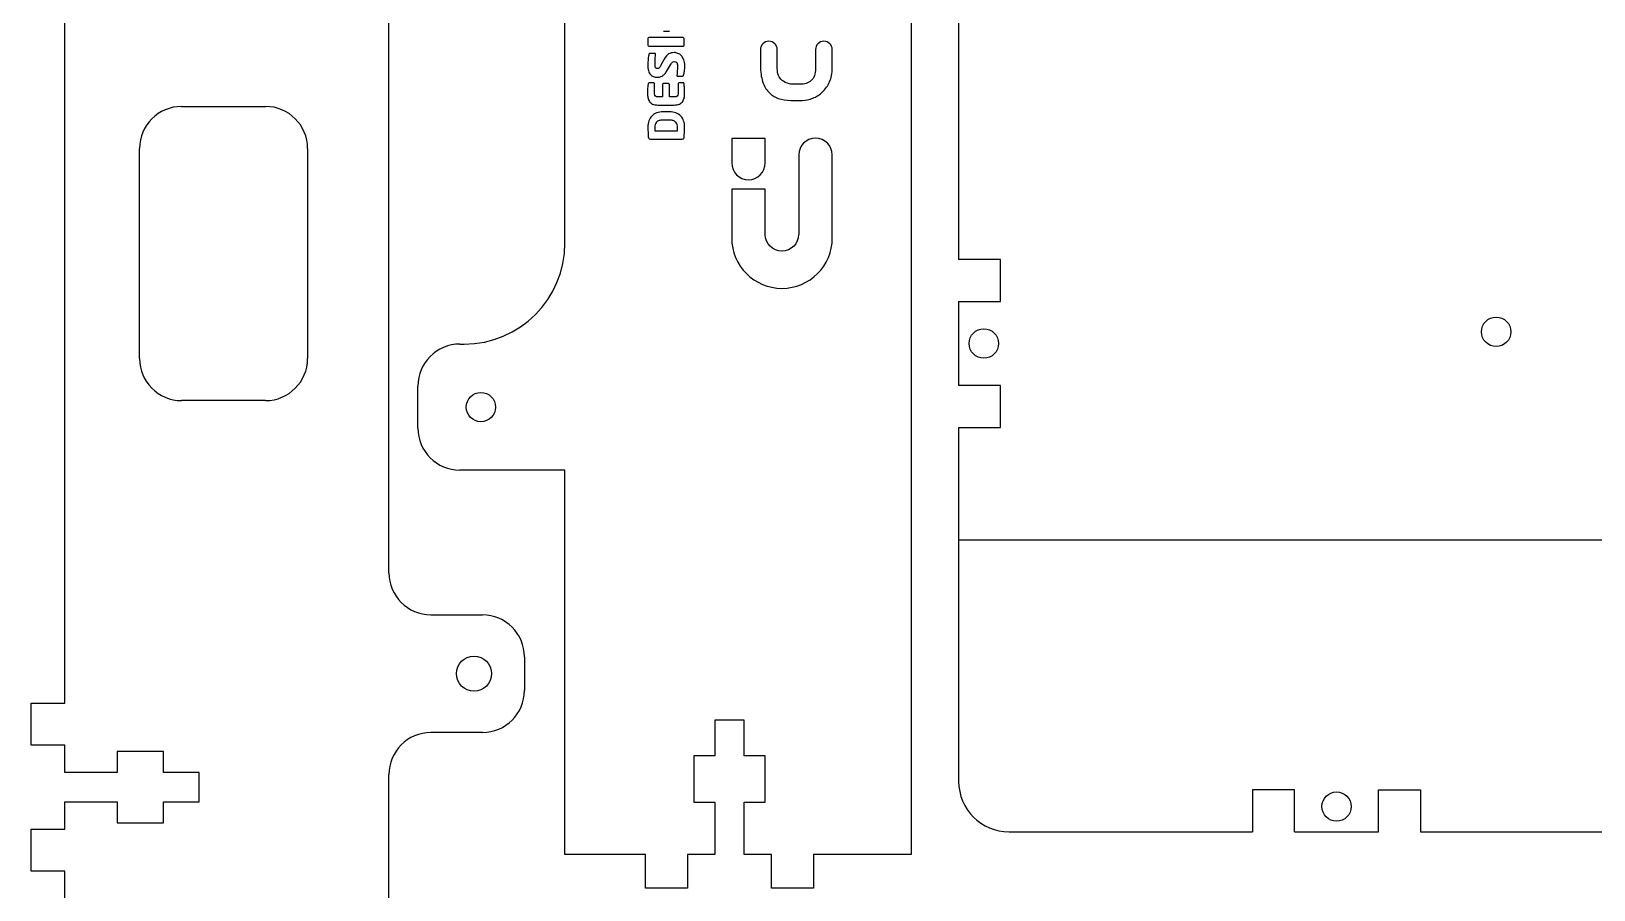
# Model space of a CAD drawing. Header units: millimetres. Extents: x -166 to 219, y -300 to 75.
# Drawn here: x -166.5 to 19.6, y -140.5 to -38.3 of the extents above; entities that cross this region are included whole.
import ezdxf

# ---------------------------------------------------------------- set-up
doc = ezdxf.new("R2010")
doc.units = ezdxf.units.MM
doc.layers.add('SLD-0', color=179, linetype='Continuous')

msp = doc.modelspace()

# ---------------------------------------------------------------- linework, layer by layer
at = {"layer": 'SLD-0', "color": 179, "linetype": 'Continuous', "lineweight": 25}
for p, q in [((-61.703, 70.724), (-61.703, -136.276)), ((-102.923, -63.526), (-102.923, -2.026)), ((-162.462, -118.247), (-162.462, -11.247)), ((-56.037, -25.455), (-56.037, -65.455)), ((-123.872, -102.747), (-123.872, -26.747)), ((-88.851, -39.054), (-92.922, -39.054)), ((-91.184, -38.3), (-90.475, -38.3)), ((-93.037, -39.169), (-93.037, -39.946)), ((-92.922, -40.061), (-88.851, -40.061)), ((-88.714, -39.969), (-88.714, -39.192)), ((-79.632, -40.488), (-79.632, -42.395)), ((-77.63, -42.723), (-77.631, -40.488)), ((-73.082, -40.488), (-73.083, -42.723)), ((-71.081, -42.707), (-71.081, -40.488)), ((-92.213, -40.953), (-92.808, -40.953)), ((-92.122, -41.067), (-92.122, -41.044)), ((-91.093, -41.616), (-91.482, -42.348)), ((-90.818, -43.08), (-90.338, -42.279)), ((-92.374, -44.429), (-92.9, -44.429)), ((-92.236, -45.733), (-92.236, -44.566)), ((-91.299, -44.635), (-91.299, -46.122)), ((-90.612, -44.498), (-91.161, -44.498)), ((-90.475, -46.122), (-90.475, -44.635)), ((-89.583, -43.537), (-89.583, -43.56)), ((-89.469, -43.652), (-88.897, -43.652)), ((-89.446, -44.566), (-89.446, -45.733)), ((-88.783, -44.429), (-89.309, -44.429)), ((-74.938, -44.611), (-75.644, -44.611)), ((-91.299, -46.122), (-91.825, -46.122)), ((-89.858, -46.122), (-90.475, -46.122)), ((-148.562, -47.247), (-138.562, -47.247)), ((-91.847, -47.082), (-89.926, -47.082)), ((-90.498, -47.883), (-91.207, -47.883)), ((-76.022, -46.531), (-74.642, -46.531)), ((-92.213, -50.147), (-89.515, -50.147)), ((-90.498, -48.866), (-91.23, -48.866)), ((-92.762, -51.131), (-88.943, -51.131)), ((-83.062, -51.054), (-83.062, -53.967)), ((-79.07, -51.054), (-83.062, -51.054)), ((-79.07, -53.967), (-79.07, -51.054)), ((-153.562, -77.247), (-153.562, -52.247)), ((-133.562, -52.247), (-133.562, -77.247)), ((-75.078, -53.014), (-75.078, -62.486)), ((-71.086, -62.765), (-71.086, -53.014)), ((-83.062, -57.079), (-83.062, -62.508)), ((-79.07, -57.079), (-83.062, -57.079)), ((-79.07, -62.326), (-79.07, -57.079)), ((-83.062, -62.508), (-83.048, -62.508)), ((-75.078, -62.486), (-75.094, -62.486)), ((-51.037, -65.455), (-56.037, -65.455)), ((-51.037, -70.455), (-51.037, -65.455)), ((-56.037, -70.455), (-51.037, -70.455)), ((-56.037, -70.455), (-56.037, -80.455)), ((-115.423, -75.526), (-114.923, -75.526)), ((-120.423, -85.526), (-120.423, -80.526)), ((-51.037, -80.455), (-56.037, -80.455)), ((-51.037, -85.455), (-51.037, -80.455)), ((-138.562, -82.247), (-148.562, -82.247)), ((-56.037, -85.455), (-51.037, -85.455)), ((-56.037, -85.455), (-56.037, -127.565)), ((-102.923, -90.526), (-115.423, -90.526)), ((-102.923, -136.276), (-102.923, -90.526)), ((-118.872, -107.747), (-112.742, -107.747)), ((-107.742, -112.747), (-107.742, -116.747)), ((-166.462, -118.247), (-162.462, -118.247)), ((-166.462, -123.247), (-166.462, -118.247)), ((-85.063, -120.276), (-85.063, -124.526)), ((-81.563, -120.276), (-85.063, -120.276)), ((-81.563, -124.526), (-81.563, -120.276)), ((-112.742, -121.747), (-118.872, -121.747)), ((-162.462, -123.247), (-166.462, -123.247)), ((-162.462, -126.497), (-162.462, -123.247)), ((-156.212, -123.997), (-156.212, -126.497)), ((-150.712, -123.997), (-156.212, -123.997)), ((-150.712, -126.497), (-150.712, -123.997)), ((-87.563, -124.526), (-87.563, -130.026)), ((-85.063, -124.526), (-87.563, -124.526)), ((-79.063, -124.526), (-81.563, -124.526)), ((-79.063, -130.026), (-79.063, -124.526)), ((-156.212, -126.497), (-162.462, -126.497)), ((-146.462, -126.497), (-150.712, -126.497)), ((-146.462, -129.997), (-146.462, -126.497)), ((-123.872, -146.247), (-123.872, -126.747)), ((-162.462, -129.997), (-156.212, -129.997)), ((-162.462, -133.247), (-162.462, -129.997)), ((-156.212, -129.997), (-156.212, -132.497)), ((-150.712, -129.997), (-146.462, -129.997)), ((-150.712, -132.497), (-150.712, -129.997)), ((-87.563, -130.026), (-85.063, -130.026)), ((-85.063, -130.026), (-85.063, -136.276)), ((-81.563, -130.026), (-79.063, -130.026)), ((-81.563, -136.276), (-81.563, -130.026)), ((-21.037, -128.565), (-21.037, -133.565)), ((-16.037, -128.565), (-21.037, -128.565)), ((-16.037, -133.565), (-16.037, -128.565)), ((-6.037, -133.565), (-6.037, -128.565)), ((-6.037, -128.565), (-1.037, -128.565)), ((-1.037, -128.565), (-1.037, -133.565)), ((-166.462, -133.247), (-162.462, -133.247)), ((-166.462, -138.247), (-166.462, -133.247)), ((-156.212, -132.497), (-150.712, -132.497)), ((-50.037, -133.565), (-21.037, -133.565)), ((-16.037, -133.565), (-6.037, -133.565)), ((-1.037, -133.565), (105.963, -133.565)), ((-93.313, -136.276), (-102.923, -136.276)), ((-93.313, -140.276), (-93.313, -136.276)), ((-88.313, -136.276), (-88.313, -140.276)), ((-85.063, -136.276), (-88.313, -136.276)), ((-78.313, -136.276), (-81.563, -136.276)), ((-78.313, -140.276), (-78.313, -136.276)), ((-61.703, -136.276), (-73.313, -136.276)), ((-73.313, -136.276), (-73.313, -140.276)), ((-162.462, -138.247), (-166.462, -138.247)), ((-162.462, -173.247), (-162.462, -138.247)), ((-88.313, -140.276), (-93.313, -140.276)), ((-73.313, -140.276), (-78.313, -140.276))]:
    msp.add_line(p, q, dxfattribs=at)
at = {"layer": 'SLD-0'}
msp.add_line((-56.037, -98.805), (160.963, -98.805), dxfattribs=at)
at = {"layer": 'SLD-0', "color": 179, "linetype": 'Continuous', "lineweight": 25}
for centre, radius in [((7.963, -74.065), 1.75), ((-53.037, -75.455), 1.75), ((-112.923, -83.026), 1.75), ((-113.742, -114.747), 2.1), ((-11.037, -130.565), 1.75)]:
    msp.add_circle(centre, radius, dxfattribs=at)
for centre, radius, start, end in [((-148.562, -52.247), 5, 90, 180), ((-138.562, -52.247), 5, 0, 90), ((-114.923, -63.526), 12, 270, 0), ((-115.423, -80.526), 5, 90, 180), ((-148.562, -77.247), 5, 180, 270), ((-138.562, -77.247), 5, 270, 0), ((-115.423, -85.526), 5, 180, 270), ((-118.872, -102.747), 5, 180, 270), ((-112.742, -112.747), 5, 0, 90), ((-112.742, -116.747), 5, 270, 0), ((-118.872, -126.747), 5, 90, 180), ((-50.037, -127.565), 6, 180, 270)]:
    msp.add_arc(centre, radius, start, end, dxfattribs=at)
for points, degree in [([(-92.922, -39.054), (-92.991, -39.054), (-93.037, -39.1), (-93.037, -39.169)], 3), ([(-88.76, -39.123), (-88.783, -39.1), (-88.806, -39.1), (-88.851, -39.054)], 3), ([(-93.037, -39.946), (-93.037, -40.015), (-92.991, -40.061), (-92.922, -40.061)], 3), ([(-89.926, -40.838), (-90.155, -40.838), (-90.384, -40.907), (-90.567, -40.998)], 3), ([(-89.469, -40.93), (-89.629, -40.861), (-89.766, -40.838), (-89.926, -40.838)], 3), ([(-88.851, -40.061), (-88.806, -40.061), (-88.783, -40.061), (-88.76, -40.038)], 3), ([(-88.714, -39.192), (-88.714, -39.169), (-88.737, -39.146), (-88.76, -39.123)], 3), ([(-88.76, -40.038), (-88.737, -40.015), (-88.714, -39.992), (-88.714, -39.969)], 3), ([(-78.632, -39.488), (-79.184, -39.488), (-79.632, -39.935), (-79.632, -40.488)], 3), ([(-77.631, -40.488), (-77.631, -39.935), (-78.079, -39.488), (-78.632, -39.488)], 3), ([(-72.081, -39.488), (-72.634, -39.488), (-73.082, -39.935), (-73.082, -40.488)], 3), ([(-71.081, -40.488), (-71.081, -39.935), (-71.529, -39.488), (-72.081, -39.488)], 3), ([(-93.037, -41.936), (-93.06, -42.073), (-93.06, -42.165), (-93.06, -42.279)], 3), ([(-93.06, -42.279), (-93.06, -42.554), (-93.014, -42.805), (-92.968, -42.988)], 3), ([(-93.014, -41.593), (-93.014, -41.707), (-93.037, -41.822), (-93.037, -41.936)], 3), ([(-92.968, -41.273), (-92.991, -41.387), (-92.991, -41.479), (-93.014, -41.593)], 3), ([(-92.922, -41.044), (-92.945, -41.113), (-92.945, -41.181), (-92.968, -41.273)], 3), ([(-92.877, -40.976), (-92.9, -40.998), (-92.922, -41.021), (-92.922, -41.044)], 3), ([(-92.808, -40.953), (-92.831, -40.953), (-92.854, -40.953), (-92.877, -40.976)], 3), ([(-92.145, -40.976), (-92.168, -40.953), (-92.191, -40.953), (-92.213, -40.953)], 3), ([(-92.191, -41.959), (-92.191, -41.845), (-92.168, -41.707), (-92.168, -41.593)], 3), ([(-92.191, -42.302), (-92.191, -42.188), (-92.191, -42.073), (-92.191, -41.959)], 3), ([(-92.122, -42.645), (-92.168, -42.577), (-92.191, -42.462), (-92.191, -42.302)], 3), ([(-92.168, -41.593), (-92.168, -41.479), (-92.145, -41.364), (-92.145, -41.273)], 3), ([(-92.122, -41.044), (-92.122, -41.021), (-92.122, -40.998), (-92.145, -40.976)], 3), ([(-92.145, -41.273), (-92.122, -41.181), (-92.122, -41.113), (-92.122, -41.067)], 3), ([(-91.893, -42.737), (-91.985, -42.737), (-92.076, -42.714), (-92.122, -42.645)], 3), ([(-91.779, -42.714), (-91.825, -42.737), (-91.847, -42.737), (-91.893, -42.737)], 3), ([(-91.687, -42.645), (-91.71, -42.691), (-91.756, -42.691), (-91.779, -42.714)], 3), ([(-91.596, -42.531), (-91.619, -42.577), (-91.665, -42.622), (-91.687, -42.645)], 3), ([(-91.482, -42.348), (-91.527, -42.417), (-91.573, -42.485), (-91.596, -42.531)], 3), ([(-90.567, -40.998), (-90.75, -41.113), (-90.933, -41.319), (-91.093, -41.616)], 3), ([(-90.338, -42.279), (-90.246, -42.142), (-90.178, -42.028), (-90.109, -41.982)], 3), ([(-90.109, -41.982), (-90.063, -41.936), (-89.995, -41.913), (-89.903, -41.913)], 3), ([(-89.903, -41.913), (-89.766, -41.913), (-89.675, -41.959), (-89.606, -42.028)], 3), ([(-89.606, -42.028), (-89.537, -42.096), (-89.515, -42.234), (-89.515, -42.439)], 3), ([(-89.515, -42.668), (-89.515, -42.782), (-89.537, -42.874), (-89.537, -42.988)], 3), ([(-89.515, -42.439), (-89.515, -42.485), (-89.515, -42.577), (-89.515, -42.668)], 3), ([(-89.057, -41.204), (-89.194, -41.067), (-89.309, -40.976), (-89.469, -40.93)], 3), ([(-88.76, -41.685), (-88.851, -41.502), (-88.943, -41.319), (-89.057, -41.204)], 3), ([(-88.645, -42.417), (-88.645, -42.142), (-88.691, -41.89), (-88.76, -41.685)], 3), ([(-88.691, -43.034), (-88.668, -42.851), (-88.645, -42.645), (-88.645, -42.417)], 3), ([(-79.632, -42.395), (-79.632, -43.117), (-79.548, -43.741), (-79.378, -44.266)], 3), ([(-77.056, -44.143), (-77.438, -43.831), (-77.63, -43.358), (-77.63, -42.723)], 3), ([(-73.083, -42.723), (-73.083, -43.38), (-73.256, -43.859), (-73.6, -44.16)], 3), ([(-71.401, -44.315), (-71.188, -43.845), (-71.081, -43.309), (-71.081, -42.707)], 3), ([(-93.014, -44.544), (-93.014, -44.589), (-93.037, -44.635), (-93.037, -44.704)], 3), ([(-92.9, -44.429), (-92.968, -44.429), (-92.991, -44.475), (-93.014, -44.544)], 3), ([(-92.968, -42.988), (-92.922, -43.171), (-92.831, -43.331), (-92.739, -43.446)], 3), ([(-92.739, -43.446), (-92.625, -43.56), (-92.511, -43.652), (-92.374, -43.697)], 3), ([(-92.374, -43.697), (-92.236, -43.743), (-92.099, -43.766), (-91.939, -43.766)], 3), ([(-92.282, -44.475), (-92.305, -44.452), (-92.351, -44.429), (-92.374, -44.429)], 3), ([(-92.236, -44.566), (-92.236, -44.521), (-92.259, -44.498), (-92.282, -44.475)], 3), ([(-91.939, -43.766), (-91.847, -43.766), (-91.733, -43.766), (-91.642, -43.743)], 3), ([(-91.642, -43.743), (-91.527, -43.72), (-91.436, -43.674), (-91.344, -43.629)], 3), ([(-91.344, -43.629), (-91.253, -43.583), (-91.161, -43.514), (-91.07, -43.423)], 3), ([(-91.253, -44.544), (-91.276, -44.566), (-91.299, -44.612), (-91.299, -44.635)], 3), ([(-91.161, -44.498), (-91.207, -44.498), (-91.23, -44.521), (-91.253, -44.544)], 3), ([(-91.07, -43.423), (-90.978, -43.331), (-90.91, -43.217), (-90.818, -43.08)], 3), ([(-90.521, -44.544), (-90.544, -44.521), (-90.59, -44.498), (-90.612, -44.498)], 3), ([(-90.475, -44.635), (-90.475, -44.589), (-90.498, -44.566), (-90.521, -44.544)], 3), ([(-89.56, -43.309), (-89.56, -43.4), (-89.583, -43.469), (-89.583, -43.537)], 3), ([(-89.583, -43.56), (-89.583, -43.583), (-89.583, -43.606), (-89.56, -43.629)], 3), ([(-89.537, -42.988), (-89.537, -43.103), (-89.56, -43.217), (-89.56, -43.309)], 3), ([(-89.56, -43.629), (-89.537, -43.652), (-89.515, -43.652), (-89.469, -43.652)], 3), ([(-89.4, -44.475), (-89.423, -44.498), (-89.446, -44.544), (-89.446, -44.566)], 3), ([(-89.309, -44.429), (-89.354, -44.429), (-89.377, -44.452), (-89.4, -44.475)], 3), ([(-88.897, -43.652), (-88.874, -43.652), (-88.851, -43.629), (-88.828, -43.606)], 3), ([(-88.828, -43.606), (-88.806, -43.583), (-88.783, -43.537), (-88.783, -43.514)], 3), ([(-88.783, -43.514), (-88.737, -43.377), (-88.714, -43.217), (-88.691, -43.034)], 3), ([(-88.737, -44.544), (-88.76, -44.475), (-88.783, -44.429)], 2), ([(-88.691, -44.955), (-88.714, -44.772), (-88.714, -44.635), (-88.737, -44.544)], 3), ([(-79.378, -44.266), (-79.208, -44.791), (-78.968, -45.221), (-78.656, -45.555)], 3), ([(-75.644, -44.611), (-76.202, -44.611), (-76.672, -44.455), (-77.056, -44.143)], 3), ([(-73.6, -44.16), (-73.945, -44.461), (-74.391, -44.611), (-74.938, -44.611)], 3), ([(-72.238, -45.514), (-71.893, -45.185), (-71.614, -44.786), (-71.401, -44.315)], 3), ([(-93.06, -44.932), (-93.06, -45.024), (-93.083, -45.138), (-93.083, -45.253)], 3), ([(-93.083, -45.253), (-93.083, -45.367), (-93.083, -45.504), (-93.083, -45.664)], 3), ([(-93.083, -45.664), (-93.083, -45.847), (-93.06, -46.007), (-93.037, -46.19)], 3), ([(-93.037, -44.704), (-93.037, -44.772), (-93.06, -44.841), (-93.06, -44.932)], 3), ([(-93.037, -46.19), (-92.991, -46.373), (-92.945, -46.511), (-92.854, -46.648)], 3), ([(-92.145, -46.03), (-92.213, -45.962), (-92.236, -45.87), (-92.236, -45.733)], 3), ([(-91.825, -46.122), (-91.985, -46.122), (-92.099, -46.076), (-92.145, -46.03)], 3), ([(-89.537, -46.03), (-89.606, -46.099), (-89.698, -46.122), (-89.858, -46.122)], 3), ([(-89.446, -45.733), (-89.446, -45.87), (-89.492, -45.985), (-89.537, -46.03)], 3), ([(-88.897, -46.648), (-88.806, -46.511), (-88.737, -46.35), (-88.714, -46.19)], 3), ([(-88.714, -46.19), (-88.691, -46.03), (-88.668, -45.847), (-88.668, -45.664)], 3), ([(-88.668, -45.664), (-88.668, -45.367), (-88.668, -45.138), (-88.691, -44.955)], 3), ([(-78.656, -45.555), (-78.344, -45.888), (-77.966, -46.135), (-77.523, -46.293)], 3), ([(-77.523, -46.293), (-77.08, -46.452), (-76.579, -46.531), (-76.022, -46.531)], 3), ([(-74.642, -46.531), (-74.227, -46.531), (-73.808, -46.444), (-73.387, -46.269)], 3), ([(-73.387, -46.269), (-72.966, -46.094), (-72.583, -45.842), (-72.238, -45.514)], 3), ([(-92.854, -46.648), (-92.785, -46.785), (-92.648, -46.899), (-92.488, -46.968)], 3), ([(-92.008, -48.02), (-92.236, -48.112), (-92.419, -48.226), (-92.579, -48.386)], 3), ([(-92.488, -46.968), (-92.328, -47.037), (-92.099, -47.082), (-91.847, -47.082)], 3), ([(-91.207, -47.883), (-91.504, -47.883), (-91.779, -47.929), (-92.008, -48.02)], 3), ([(-89.698, -48.02), (-89.926, -47.929), (-90.201, -47.883), (-90.498, -47.883)], 3), ([(-89.926, -47.082), (-89.652, -47.082), (-89.446, -47.037), (-89.286, -46.968)], 3), ([(-89.126, -48.386), (-89.286, -48.226), (-89.469, -48.112), (-89.698, -48.02)], 3), ([(-89.286, -46.968), (-89.103, -46.877), (-88.989, -46.785), (-88.897, -46.648)], 3), ([(-92.922, -48.958), (-92.991, -49.187), (-93.037, -49.438), (-93.037, -49.735)], 3), ([(-93.037, -49.735), (-93.037, -49.85), (-93.037, -49.987), (-93.037, -50.101)], 3), ([(-93.037, -50.101), (-93.037, -50.216), (-93.014, -50.33), (-93.014, -50.445)], 3), ([(-92.579, -48.386), (-92.74, -48.546), (-92.854, -48.729), (-92.922, -48.958)], 3), ([(-92.168, -49.392), (-92.191, -49.507), (-92.213, -49.621), (-92.213, -49.735)], 3), ([(-92.213, -49.735), (-92.213, -49.804), (-92.213, -49.896), (-92.213, -49.964)], 3), ([(-92.213, -49.964), (-92.213, -50.033), (-92.213, -50.101), (-92.213, -50.147)], 3), ([(-92.008, -49.118), (-92.076, -49.187), (-92.145, -49.278), (-92.168, -49.392)], 3), ([(-91.71, -48.935), (-91.825, -48.981), (-91.939, -49.026), (-92.008, -49.118)], 3), ([(-91.23, -48.866), (-91.436, -48.866), (-91.596, -48.889), (-91.71, -48.935)], 3), ([(-90.018, -48.935), (-90.155, -48.889), (-90.315, -48.866), (-90.498, -48.866)], 3), ([(-89.72, -49.118), (-89.789, -49.049), (-89.903, -48.981), (-90.018, -48.935)], 3), ([(-89.56, -49.392), (-89.583, -49.278), (-89.652, -49.209), (-89.72, -49.118)], 3), ([(-89.515, -49.735), (-89.515, -49.598), (-89.537, -49.484), (-89.56, -49.392)], 3), ([(-89.515, -49.964), (-89.515, -49.896), (-89.515, -49.804), (-89.515, -49.735)], 3), ([(-89.515, -50.147), (-89.515, -50.101), (-89.515, -50.033), (-89.515, -49.964)], 3), ([(-88.783, -48.958), (-88.851, -48.729), (-88.966, -48.546), (-89.126, -48.386)], 3), ([(-88.668, -49.735), (-88.668, -49.438), (-88.714, -49.187), (-88.783, -48.958)], 3), ([(-88.691, -50.445), (-88.691, -50.33), (-88.668, -50.216), (-88.668, -50.101)], 3), ([(-88.668, -50.101), (-88.668, -49.964), (-88.668, -49.85), (-88.668, -49.735)], 3), ([(-93.014, -50.445), (-93.014, -50.559), (-92.991, -50.65), (-92.991, -50.742)], 3), ([(-92.991, -50.742), (-92.991, -50.833), (-92.991, -50.902), (-92.968, -50.971)], 3), ([(-92.968, -50.971), (-92.945, -51.016), (-92.922, -51.062), (-92.9, -51.085)], 3), ([(-92.9, -51.085), (-92.877, -51.108), (-92.831, -51.131), (-92.762, -51.131)], 3), ([(-88.943, -51.131), (-88.874, -51.131), (-88.828, -51.108), (-88.806, -51.085)], 3), ([(-88.806, -51.085), (-88.76, -51.062), (-88.737, -51.016), (-88.737, -50.971)], 3), ([(-88.737, -50.971), (-88.737, -50.902), (-88.714, -50.833), (-88.714, -50.742)], 3), ([(-88.714, -50.742), (-88.714, -50.65), (-88.691, -50.559), (-88.691, -50.445)], 3), ([(-73.082, -51.018), (-74.185, -51.018), (-75.078, -51.912), (-75.078, -53.014)], 3), ([(-71.086, -53.014), (-71.086, -51.912), (-71.98, -51.018), (-73.082, -51.018)], 3), ([(-83.062, -53.967), (-83.062, -55.07), (-82.168, -55.963), (-81.066, -55.963)], 3), ([(-81.066, -55.963), (-79.964, -55.963), (-79.07, -55.07), (-79.07, -53.967)], 3), ([(-83.048, -62.508), (-83.056, -62.639), (-83.062, -62.77), (-83.062, -62.903)], 3), ([(-83.062, -62.903), (-83.062, -66.211), (-80.38, -68.892), (-77.072, -68.892)], 3), ([(-79.078, -62.476), (-79.078, -62.425), (-79.074, -62.376), (-79.07, -62.326)], 3), ([(-77.085, -64.468), (-78.186, -64.468), (-79.078, -63.576), (-79.078, -62.476)], 3), ([(-75.094, -62.486), (-75.1, -63.582), (-75.989, -64.468), (-77.085, -64.468)], 3), ([(-77.072, -68.892), (-73.764, -68.892), (-71.083, -66.211), (-71.083, -62.903)], 3), ([(-71.083, -62.903), (-71.083, -62.857), (-71.085, -62.811), (-71.086, -62.765)], 3)]:
    msp.add_open_spline(points, degree=degree, dxfattribs=at)

doc.saveas('drawing.dxf')
